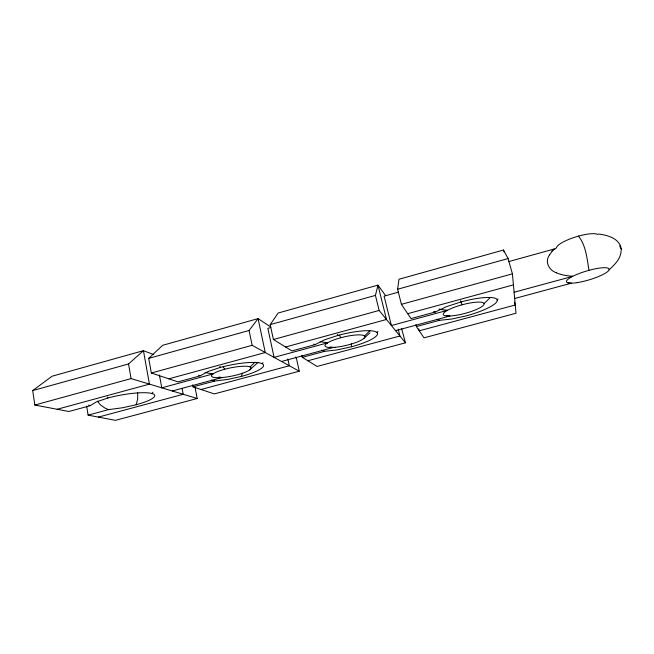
<?xml version="1.0" encoding="UTF-8"?>
<svg xmlns="http://www.w3.org/2000/svg" width="654" height="654" viewBox="0 0 654 654"><rect width="100%" height="100%" fill="white"/><g stroke="black" fill="none" stroke-linecap="round" stroke-linejoin="round"><path stroke-width="0.98" d="M324.736 351.321L337.333 349.874L351.46 346.775L351.394 343.685M621.128 250.408C621.087 258.518 614.67 264.682 609.111 269.791M242.119 373.181L241.588 376.369L227.845 379.394L214.733 381.045M439.799 320.28L451.742 319.046L466.065 315.907A34.605 7.415 -14.9 0 0 497.122 299.818A34.605 7.415 -14.9 0 0 460.972 301.927L446.404 306.693L435.36 311.966L411.023 318.588L401.417 304.331L397.607 289.24L398.989 279.242L503.498 250.032L508.06 258.559L512.425 273.838L516.006 313.25L423.996 337.848L416.394 326.567L415.895 324.613M301.895 355.351L302.336 357.337L317.084 366.436L405.447 342.81L379.132 310.454L375.429 295.395L377.979 285.119L278.154 313.021L270.2 324.621L273.405 339.5L291.937 350.928L315.195 344.609M108.924 409.584L122.6 407.753L136.155 404.761L137.659 399.193L137.7 392.678M549.63 254.798C544.381 261.445 548.976 270.421 556.333 272.71M152.987 392.187L151.998 393.52M498.062 298.903L497.187 300.08M377.93 331.439L377.072 332.6M262.965 362.578L262.123 363.714M198.579 375.216A36.346 33.722 -60.2 0 0 200.271 375.813L178.002 381.871L151.344 373.025L148.703 358.367L249.06 330.491L258.077 318.629L270.748 326.967M370.025 332.755L364.049 338.216M90.309 405.611L96.53 401.834L107.902 398.008A33.068 6.385 -10.3 0 1 151.532 393.397A33.068 6.385 -10.3 0 1 136.155 404.761M257.938 362.455L249.746 369.862M254.913 362.234L250.114 366.959M370.107 330.458L364.54 335.993M489.805 297.971L484.083 303.628A21.141 4.529 -14.9 0 1 454.383 315.571A21.141 4.529 -14.9 0 1 452.486 307.969A21.141 4.529 -14.9 0 1 484.083 303.628M148.703 358.367L162.642 345.304L258.077 318.629L265.271 352.531L168.83 378.829M88.633 405.096A35.806 32.103 -65.2 0 0 90.227 405.701L68.891 411.497L34.834 405.039L32.7 390.577L128.527 363.967L143.43 350.675L153.821 354.648M200.394 375.707L208.086 371.497L220.382 367.401A33.035 6.81 -11.6 0 1 261.763 363.55A33.035 6.81 -11.6 0 1 241.588 376.369M32.7 390.577L52.091 376.205L143.43 350.675L149.431 384.119L57.168 409.273M315.375 344.478L324.654 339.786L337.954 335.404A33.501 7.169 -13.2 0 1 376.851 332.387A33.501 7.169 -13.2 0 1 351.46 346.775M435.351 311.983L435.36 311.966A38.226 36.608 -21.8 0 1 433.757 311.484M270.2 324.621L375.429 295.395M397.607 289.24L508.06 258.559M270.764 327.548L267.854 328.357L274.075 357.37L327.58 342.851M398.654 292.109L384.102 296.139L391.403 325.537L447.336 310.364M508.542 261.649L554.33 248.961A29.863 7.096 -17.1 0 0 551.894 250.989M34.834 405.039L131.078 378.592L197.181 398.49L195.006 387.143M151.344 373.025L252.166 345.328L299.254 371.202L296.515 358.752L295.518 357.043M273.405 339.5L379.132 310.454M401.417 304.331L512.425 273.838M285.569 346.996L386.481 319.487L377.979 285.119L385.615 295.682M407.728 313.691L513.423 284.874M212.991 373.941L161.767 387.83L159.429 374.995M514.093 292.256L572.626 276.38M172.264 390.994L222.131 377.522L218.894 377.072M281.547 361.474L333.565 347.421L330.156 346.988M395.58 330.671L449.887 316.005L446.29 315.588M514.665 298.51L571.416 283.174L568.171 282.855M86.655 406.15L88.102 415.143L108.646 409.608A34.31 30.959 -65.5 0 1 104.615 407.851L100.414 404.875L97.438 401.147M192.628 384.879L193.004 386.841L214.602 381.061M302.336 357.337L324.654 351.321A35.439 33.943 -47.4 0 1 321.506 350.192M416.394 326.567L439.684 320.28A36.542 35.103 -20.7 0 1 436.651 319.275M98.37 417.097L183.202 394.288L182.082 388.362M201.007 389.498L289.33 365.749L287.85 358.964M307.879 360.763L399.913 336.009L398.204 329.142M197.181 398.49L115.472 420.342L88.102 415.143M299.254 371.202L214.316 393.912L193.004 386.841M598.377 234.009C606.806 235.064 617.188 237.59 620.703 246.329M578.463 236.11C586.082 245.626 587.006 258.714 588.968 270.331M107.902 398.008L107.256 397.019M223.194 366.894L224.747 369.24M220.382 367.401L219.834 366.363M339.549 335.232L340.734 337.742M619.681 245.847L620.695 248.046M337.954 335.404L337.505 334.308M401.531 328.316L405.447 342.81M461.225 302.123L462.018 304.805M460.972 301.927L460.637 300.766M503.498 250.032L504.054 251.97M514.428 302.107L515.254 304.993L419.255 330.81L418.756 328.848M249.06 330.491L252.166 345.328M621.145 248.716L621.3 249.534L620.859 247.155M128.527 363.967L131.078 378.592M555.115 249.035A58.419 54.813 1.2 0 1 556.423 247.94M556.538 247.384A22.064 5.33 -17.2 0 1 575.487 236.993A22.064 5.33 -17.2 0 1 597.666 234.41M572.634 276.184A47.456 44.137 -6.2 0 1 556.268 272.849M549.589 254.774A33.362 31.302 -2.3 0 1 554.355 248.986M447.352 310.176A45.281 43.221 -21.3 0 1 438.948 309.031M315.195 344.601A37.033 35.332 -47.4 0 1 313.699 344.11M213.016 373.753A42.992 39.91 -58.8 0 1 205.029 372.388M327.597 342.663A43.834 41.766 -45.5 0 1 320.125 341.592M214.381 381.069A34.809 32.455 -60.5 0 1 211.692 380.048M577.261 282.61A22.269 4.603 -16.6 0 0 609.176 269.334A22.269 4.603 -16.6 0 0 576.942 274.402A22.269 4.603 -16.6 0 0 577.261 282.61M221.959 377.538A20.184 4.161 -11.6 0 0 251.062 367.94A20.184 4.161 -11.6 0 0 220.831 370.417A20.184 4.161 -11.6 0 0 221.959 377.538M335.003 347.307A20.47 4.374 -13.2 0 0 364.883 336.728A20.47 4.374 -13.2 0 0 334.905 339.557A20.47 4.374 -13.2 0 0 335.003 347.307"/></g></svg>
